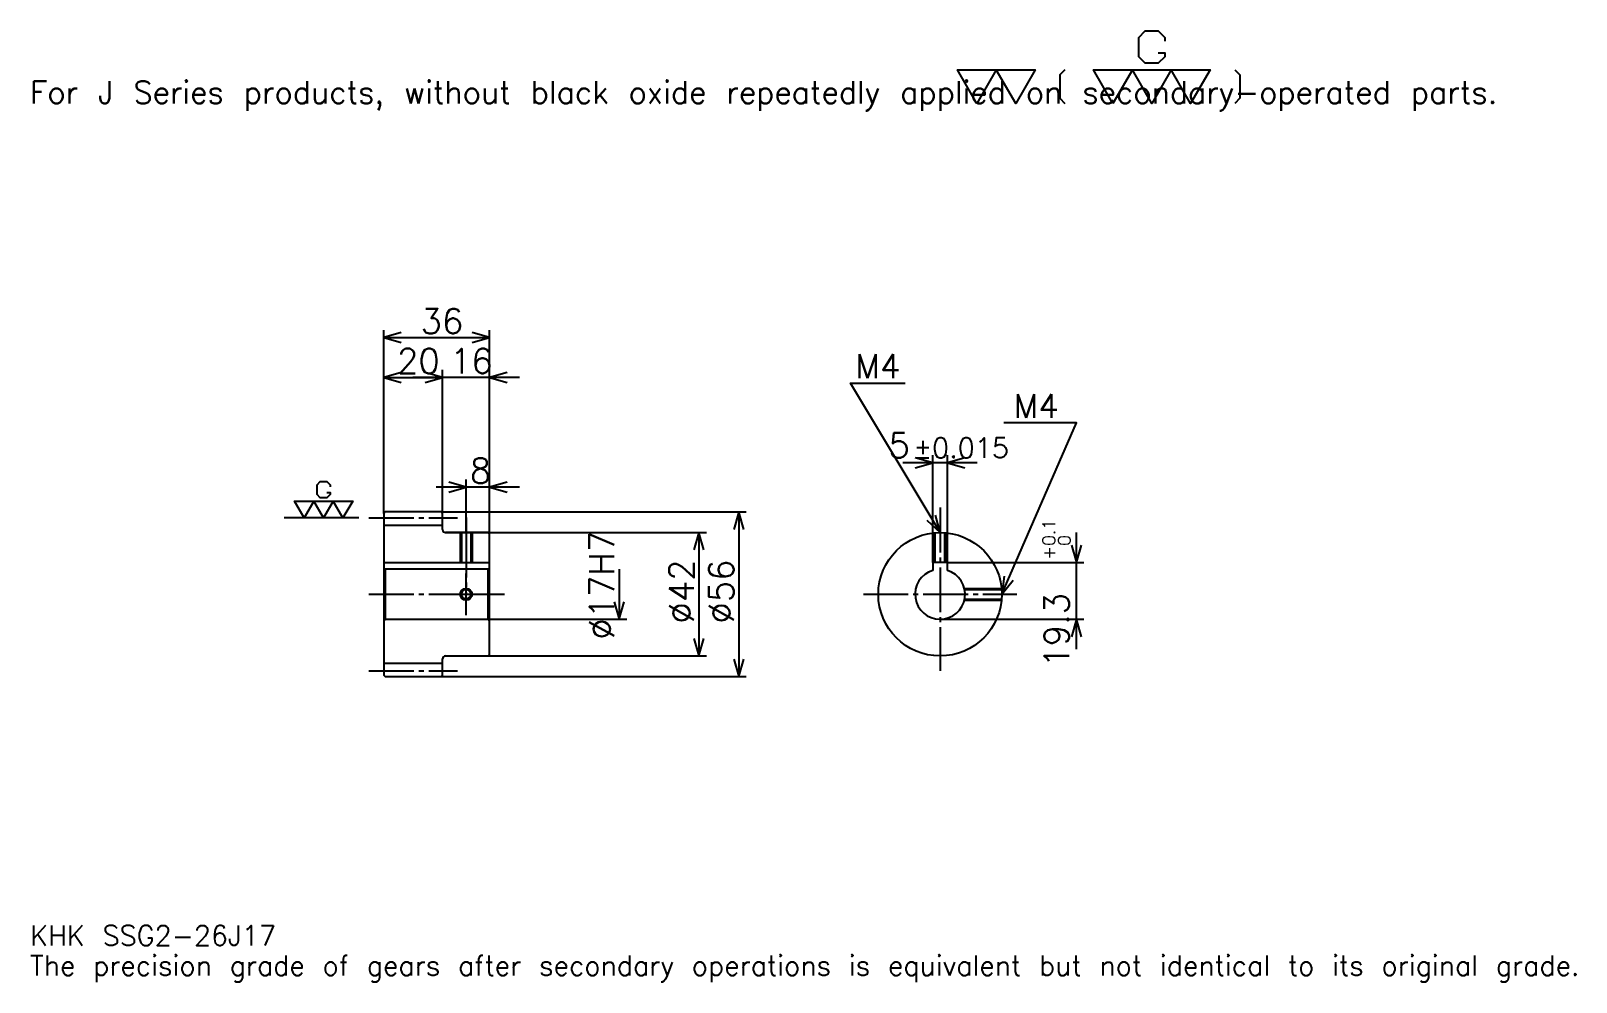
# Model space of a CAD drawing. Extents: x 17 to 543, y 6 to 330.
import ezdxf

# ---------------------------------------------------------------- set-up
doc = ezdxf.new("R2010")
doc.units = 0
doc.linetypes.add('DASHDOT', pattern=[20.347826, 15.26087, -1.695652, 1.695652, -1.695652])
doc.layers.get('0').update_dxf_attribs({"linetype": 'CONTINUOUS'})
doc.layers.add('DASHDOT', color=6, linetype='DASHDOT')
doc.styles.add('KANJI', font='TXT', dxfattribs={"bigfont": 'BIGFONT'})

msp = doc.modelspace()

# ---------------------------------------------------------------- linework, layer by layer
at = {"color": 5}
for p, q in [((137.347839, 166.195648), (137.347839, 228.086945)), ((173.347839, 166.195648), (173.347839, 228.086945)), ((137.347839, 225.543472), (173.347839, 225.543472)), ((137.347839, 211.978256), (157.347839, 211.978256)), ((183.521759, 211.978256), (147.17392, 211.978256)), ((157.347839, 166.195648), (157.347839, 214.521729)), ((324.108704, 148.995651), (324.108704, 185.478256)), ((329.108704, 148.995651), (329.108704, 185.478256)), ((339.282623, 182.934784), (313.934784, 182.934784)), ((183.521759, 174.673904), (155.17392, 174.673904)), ((165.347839, 166.195648), (165.347839, 177.217392)), ((137.347839, 165.695648), (137.347839, 166.195648)), ((156.847839, 166.195648), (173.347839, 166.195648)), ((157.347839, 165.695648), (157.347839, 166.195648)), ((165.347839, 159.195648), (165.347839, 166.195648)), ((165.347839, 159.195648), (165.347839, 166.195648)), ((173.347839, 166.195648), (260.67392, 166.195648)), ((173.347839, 158.695648), (173.347839, 166.195648)), ((258.130432, 166.195648), (258.130432, 110.195648)), ((158.347839, 159.195648), (173.347839, 159.195648)), ((173.347839, 159.195648), (247.108704, 159.195648)), ((244.565231, 159.195648), (244.565231, 117.195648)), ((373.043488, 119.521736), (373.043488, 159.169556)), ((329.108704, 148.995651), (375.586975, 148.995651)), ((217.434799, 146.695648), (217.434799, 129.695648)), ((173.347839, 129.695648), (219.978271, 129.695648)), ((326.608704, 129.695648), (375.586975, 129.695648)), ((158.347839, 117.195648), (173.347839, 117.195648)), ((173.347839, 117.195648), (247.108704, 117.195648)), ((156.847839, 110.195648), (173.347839, 110.195648)), ((173.347839, 110.195648), (260.67392, 110.195648))]:
    msp.add_line(p, q, dxfattribs=at)
at = {"color": 7}
msp.add_line((128.869583, 164.195648), (103.434799, 164.195648), dxfattribs=at)
at = {"color": 4}
for p, q in [((137.347839, 161.695648), (157.347839, 161.695648)), ((137.347839, 148.995651), (173.347839, 148.995651)), ((137.847839, 146.695648), (137.847839, 129.695648)), ((172.847839, 146.695648), (173.347839, 147.195648)), ((172.847839, 129.695648), (173.347839, 129.195648)), ((137.347839, 114.695648), (157.347839, 114.695648))]:
    msp.add_line(p, q, dxfattribs=at)
at = {"color": 7}
for points in [[(400.852173, 322.411285), (403.056519, 322.411285), (403.056519, 321.088684), (400.852173, 318.884338), (396.443481, 318.884338), (394.239136, 321.088684), (394.239136, 327.701721), (396.443481, 329.906067), (400.852173, 329.906067), (403.056519, 327.701721), (403.056519, 326.37912)], [(339.130432, 305.217377), (332.517395, 316.679993), (358.969574, 316.679993), (352.356506, 305.217377), (345.743469, 316.679993), (339.130432, 305.217377)], [(369.109558, 316.679993), (367.346069, 314.916504), (367.346069, 306.980865), (369.109558, 305.217377)], [(385.421722, 305.217377), (378.808685, 316.679993), (418.486938, 316.679993), (411.873901, 305.217377), (405.260864, 316.679993), (398.647827, 305.217377), (392.03479, 316.679993), (385.421722, 305.217377)], [(426.863464, 316.679993), (428.626953, 314.916504), (428.626953, 306.980865), (426.863464, 305.217377)], [(117.932625, 172.792603), (119.034798, 172.792603), (119.034798, 172.131302), (117.932625, 171.029129), (115.728271, 171.029129), (114.626099, 172.131302), (114.626099, 175.43782), (115.728271, 176.539993), (117.932625, 176.539993), (119.034798, 175.43782), (119.034798, 174.77652)], [(110.217407, 164.195648), (106.910881, 169.926956), (126.750015, 169.926956), (123.443489, 164.195648), (120.136971, 169.926956), (116.830444, 164.195648), (113.523926, 169.926956), (110.217407, 164.195648)]]:
    msp.add_lwpolyline(points, dxfattribs=at)
at = {"color": 5}
for points in [[(143.282623, 227.239136), (137.347839, 225.543472), (143.282623, 223.847809)], [(167.413055, 223.847809), (173.347839, 225.543472), (167.413055, 227.239136)], [(143.282623, 213.67392), (137.347839, 211.978256), (143.282623, 210.282593)], [(151.413055, 210.282593), (157.347839, 211.978256), (151.413055, 213.67392)], [(151.413055, 210.282593), (157.347839, 211.978256), (151.413055, 213.67392)], [(179.282623, 213.67392), (173.347839, 211.978256), (179.282623, 210.282593)], [(326.608704, 159.195648), (296.086975, 210.065216), (314.739136, 210.065216)], [(347.608704, 138.195648), (373.043488, 196.5), (348.286957, 196.5)], [(318.17392, 181.23912), (324.108704, 182.934784), (318.17392, 184.630432)], [(335.043488, 184.630432), (329.108704, 182.934784), (335.043488, 181.23912)], [(159.413055, 172.978256), (165.347839, 174.673904), (159.413055, 176.369568)], [(179.282623, 176.369568), (173.347839, 174.673904), (179.282623, 172.978256)], [(259.826111, 160.260864), (258.130432, 166.195648), (256.434784, 160.260864)], [(322.101257, 163.412277), (326.608704, 159.195648), (325.009277, 165.157089)], [(246.260895, 153.260864), (244.565231, 159.195648), (242.869568, 153.260864)], [(371.347839, 154.930435), (373.043488, 148.995651), (374.739136, 154.930435)], [(348.427521, 144.313354), (347.608704, 138.195648), (351.53595, 142.957352)], [(215.739136, 135.630432), (217.434799, 129.695648), (219.130463, 135.630432)], [(374.739136, 123.760864), (373.043488, 129.695648), (371.347839, 123.760864)], [(242.869568, 123.130432), (244.565231, 117.195648), (246.260895, 123.130432)], [(256.434784, 116.130432), (258.130432, 110.195648), (259.826111, 116.130432)]]:
    msp.add_lwpolyline(points, dxfattribs=at)
at = {"color": 4}
for points in [[(157.347839, 160.195648), (157.347839, 165.695648), (156.847839, 166.195648), (137.847839, 166.195648), (137.347839, 165.695648), (137.347839, 129.195648)], [(158.347839, 117.195648), (172.847839, 117.195648), (173.347839, 117.695648), (173.347839, 158.695648), (172.847839, 159.195648), (158.347839, 159.195648)], [(163.347839, 159.195648), (163.347839, 148.995651)], [(163.727844, 159.195648), (163.727844, 148.995651)], [(166.967834, 159.195648), (166.967834, 148.995651)], [(167.347839, 159.195648), (167.347839, 148.995651)], [(324.608704, 148.995651), (324.608704, 159.100189)], [(324.988708, 148.995651), (324.988708, 159.133072)], [(328.228699, 148.995651), (328.228699, 159.133072)], [(328.608704, 148.995651), (328.608704, 159.100189)], [(329.108704, 146.319687), (329.108704, 148.995651), (324.108704, 148.995651), (324.108704, 146.319687)], [(137.347839, 129.195648), (137.847839, 129.695648), (172.847839, 129.695648), (172.847839, 146.695648), (137.847839, 146.695648), (137.347839, 147.195648)], [(334.870056, 140.195648), (347.513245, 140.195648)], [(334.952881, 139.815643), (347.546143, 139.815643)], [(334.870056, 136.195648), (347.513245, 136.195648)], [(334.952881, 136.575653), (347.546143, 136.575653)], [(137.347839, 129.195648), (137.347839, 110.695648), (137.847839, 110.195648), (156.847839, 110.195648), (157.347839, 110.695648), (157.347839, 116.195648)]]:
    msp.add_lwpolyline(points, dxfattribs=at)
for centre, radius in [((326.608704, 138.195648), 21), ((165.347839, 138.195648), 1.62)]:
    msp.add_circle(centre, radius, dxfattribs=at)
at = {"color": 7}
msp.add_circle((165.347839, 138.195648), 2, dxfattribs=at)
at = {"color": 4}
for centre, radius, start, end in [((158.347839, 160.195648), 1, 180, 270), ((326.608704, 138.195648), 8.5, 107.10463483, 72.89536517), ((158.347839, 116.195648), 1, 90, 180)]:
    msp.add_arc(centre, radius, start, end, dxfattribs=at)
at = {"layer": 'DASHDOT', "color": 7}
for p, q in [((132.26088, 164.195648), (162.434799, 164.195648)), ((326.608704, 167.673904), (326.608704, 112.108688)), ((165.347839, 159.195648), (165.347839, 138.195648)), ((132.26088, 138.195648), (178.434799, 138.195648)), ((300.521759, 138.195648), (352.695679, 138.195648)), ((132.26088, 112.195648), (162.434799, 112.195648))]:
    msp.add_line(p, q, dxfattribs=at)
for points in [[(165.347839, 164.282608), (165.347839, 143.908691)], [(165.347839, 131.108688), (165.347839, 145.282608)], [(158.26088, 138.195648), (172.434799, 138.195648)]]:
    msp.add_lwpolyline(points, dxfattribs=at)

# ---------------------------------------------------------------- texts
at = {"color": 7, "style": 'KANJI'}
for s, height, p in [('For J Series products, without black oxide repeatedly applied on secondary-operated parts.', 7.630435, (16.956522, 305.217377)), ('36', 8.478261, (149.836975, 226.899994)), ('20', 8.478261, (141.836975, 213.334778)), ('16', 8.478261, (159.836975, 213.334778)), ('M4', 8.139131, (297.782623, 211.760864)), ('M4', 8.139131, (351.678284, 198.195648)), ('5', 8.478261, (309.10791, 184.630432)), ('%%p0.015', 6.782609, (317.500336, 184.630432)), ('8', 8.478261, (166.592407, 176.030426)), ('KHK SSG2-26J17', 6.782609, (16.956522, 18.652174)), ('The precision grade of gears after secondary operations is equivalent but not identical to its original grade.', 6.782609, (16.956522, 8.478261))]:
    msp.add_text(s, height=height, dxfattribs=at).set_placement(p)
for s, height, p in [('%%c17H7', 8.478261, (215.739136, 122.722824)), ('0.1', 4.23913, (365.752197, 154.686188)), ('0', 4.23913, (371.008698, 154.686188)), ('+', 4.23913, (365.752197, 149.938354)), ('%%c42', 8.478261, (242.869568, 128.233688)), ('%%c56', 8.478261, (256.434784, 128.233688)), ('19.3', 8.478261, (370.5, 113.241089))]:
    msp.add_text(s, height=height, rotation=90, dxfattribs=at).set_placement(p)

doc.saveas('drawing.dxf')
